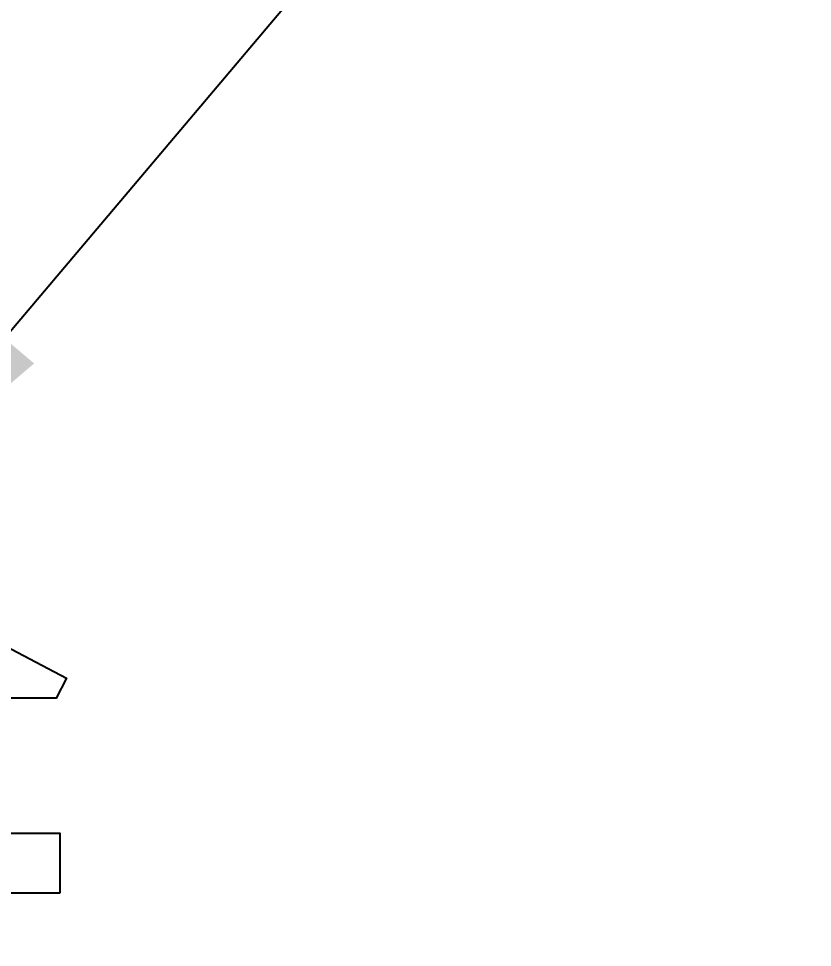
# Model space of a CAD drawing. Header units: inches. Extents: x -456 to 658, y -232 to 0.
# Drawn here: x -418.49 to -409.13, y -29.35 to -18.4 of the extents above; entities that cross this region are included whole.
import ezdxf
from ezdxf import colors
from ezdxf.entities.mleader import LeaderData, LeaderLine
from ezdxf.math import Vec2, Vec3

# ---------------------------------------------------------------- set-up
doc = ezdxf.new("R2010")
doc.units = ezdxf.units.IN
doc.header["$MEASUREMENT"] = 0
doc.layers.add('IR_MOD', color=3, linetype='Continuous')
doc.styles.add('Tahoma', font='tahoma.ttf')

msp = doc.modelspace()

# ---------------------------------------------------------------- linework, layer by layer
msp.add_circle((-418.68584, -31.94463), 19.44402)
at = {"layer": 'IR_MOD'}
msp.add_lwpolyline([(-418.00613, -28.71173), (-420.92915, -28.71173), (-420.92915, -37.16764), (-409.40557, -37.16764), (-409.40557, -37.85561), (-421.61642, -37.85561), (-421.61642, -25.64477), (-418.94146, -25.64477), (-417.92798, -26.17596), (-418.0501, -26.40895), (-420.92915, -26.40895), (-420.92915, -28.00435), (-418.00613, -28.00435)], close=True, dxfattribs=at)

# ---------------------------------------------------------------- leaders
ml = msp.add_multileader_mtext('Standard')
ml.set_content('END CLAMP', color=256, style='Tahoma')
ml.set_leader_properties(color=256, linetype='ByLayer', lineweight=-1)
ml.build(insert=Vec2(0, 0))
ml.multileader.update_dxf_attribs({"dogleg_length": 0.125, "arrow_head_size": 2.79994, "scale": 2})
ctx = ml.context
ctx.base_point, ctx.scale, ctx.char_height, ctx.arrow_head_size, ctx.landing_gap_size, ctx.plane_origin = Vec3(-405.41017, -8.79387), 2, 2.79994, 2.79994, 1.39997, Vec3(-393.07395, -16.73632)
notes = []
notes.append((ctx, [(0, (1, 1, 0), (-407.35457, -8.79387), (1, 0), 1.9444, [(0, [(-420.47059, -24.30505)], 0, [])])]))
ctx.mtext.insert, ctx.mtext.width, ctx.mtext.flow_direction = Vec3(-404.0102, -7.36852), 51.391387, 5
for ctx, leaders in notes:
    for number, flags, end, landing, length, lines in leaders:
        leader = LeaderData()
        leader.index, (leader.has_last_leader_line, leader.has_dogleg_vector, leader.attachment_direction) = number, flags
        leader.last_leader_point, leader.dogleg_vector, leader.dogleg_length = Vec3(end), Vec3(landing), length
        for number, points, colour, breaks in lines:
            line = LeaderLine()
            line.index, line.vertices, line.color, line.breaks = number, Vec3.list(points), colors.encode_raw_color(colour), breaks
            leader.lines.append(line)
        ctx.leaders.append(leader)

doc.saveas('drawing.dxf')
